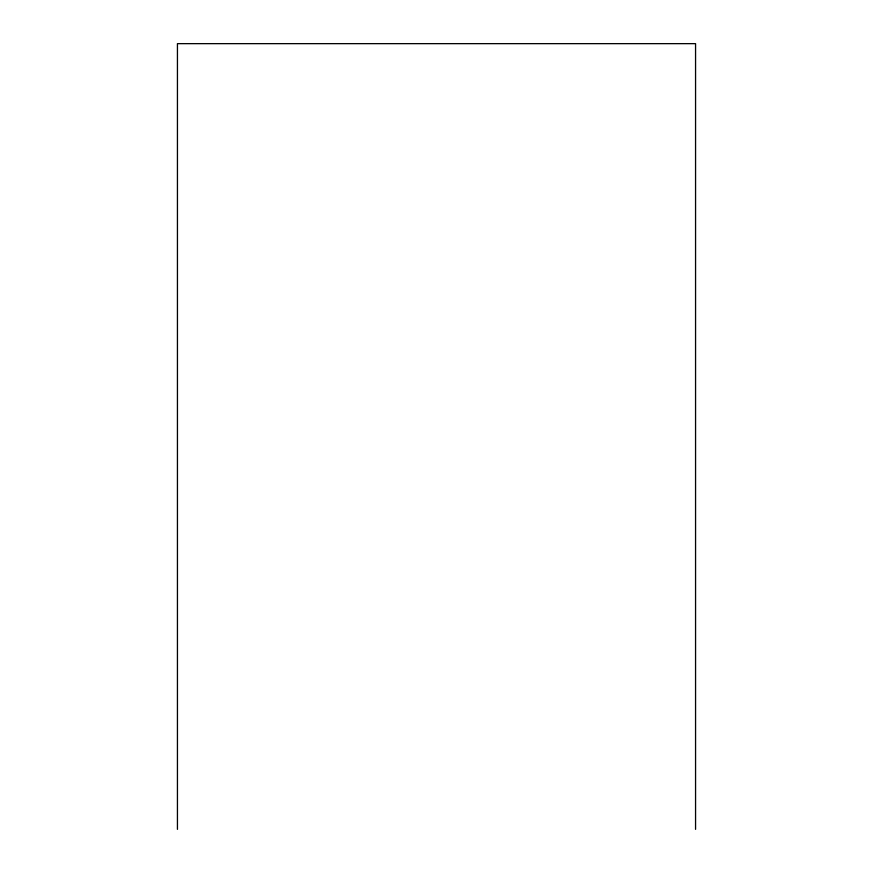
<?xml version="1.0" encoding="UTF-8"?>
<svg xmlns="http://www.w3.org/2000/svg" width="873" height="873" viewBox="0 0 873 873"><rect width="100%" height="100%" fill="white"/><g stroke="black" fill="none" stroke-linecap="round" stroke-linejoin="round"><path stroke-width="1.31" d="M695.563 829.35L695.563 43.65L177.437 43.65L177.437 829.35"/></g></svg>
